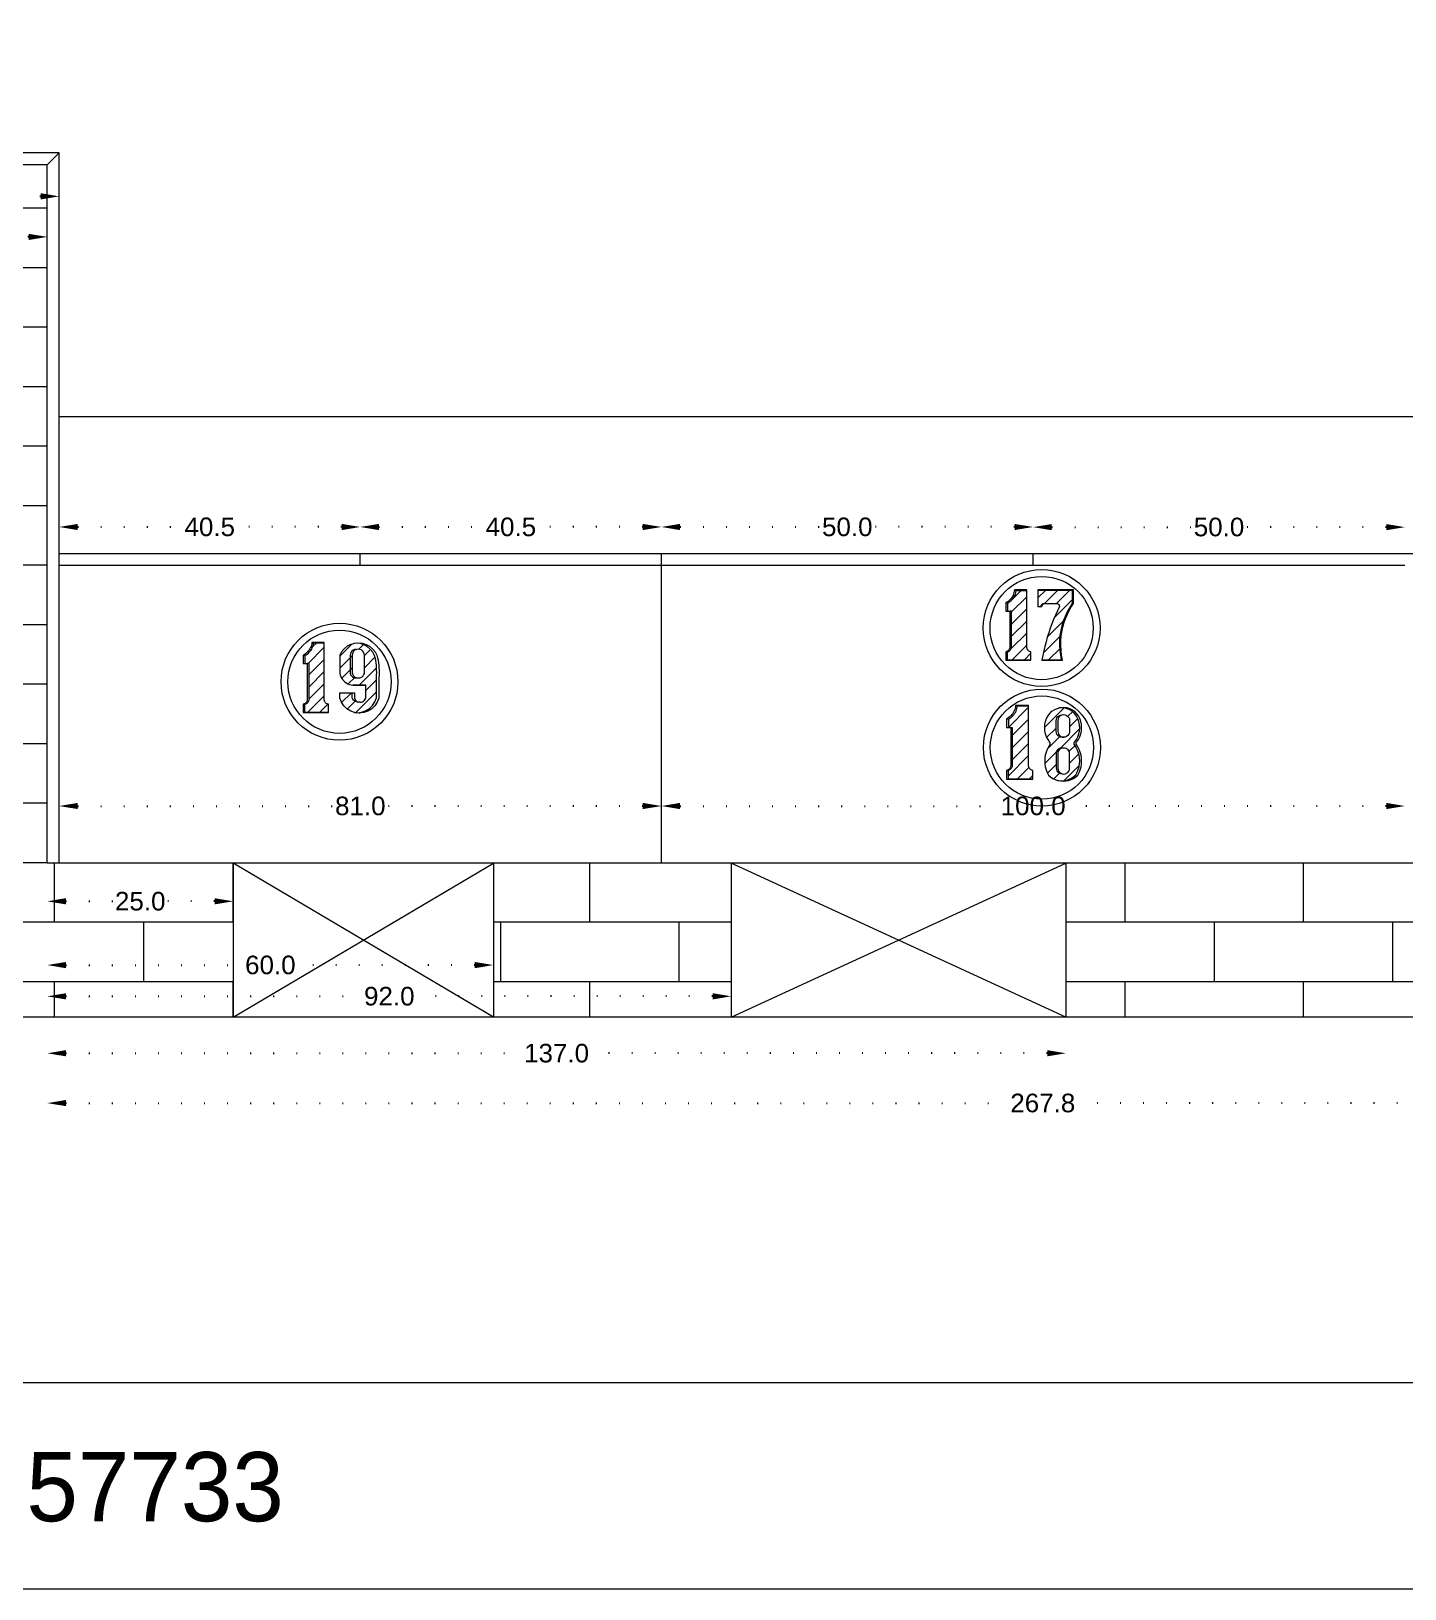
# Model space of a CAD drawing. Header units: inches. Extents: x 104 to 9740, y 936 to 6735.
# Drawn here: x 9008.8 to 9193.6, y 1790.6 to 2000 of the extents above; entities that cross this region are included whole.
import ezdxf

# ---------------------------------------------------------------- set-up
doc = ezdxf.new("R2010")
doc.units = ezdxf.units.IN
doc.header["$MEASUREMENT"] = 0
doc.linetypes.add('ACAD_ISO07W100', pattern=[3, 0, -3])
doc.styles.get("Standard").update_dxf_attribs({"font": 'arial.ttf'})
doc.dimstyles.new('Copy of Standard', dxfattribs={"dimtxt": 2.5, "dimasz": 2.5, "dimexe": 0.18, "dimexo": 0.0625, "dimgap": 0.09, "dimtad": 0, "dimtih": 1, "dimtoh": 1, "dimdec": 1, "dimzin": 0, "dimdsep": 46, "dimtxsty": 'Standard', "dimcen": 0.09, "dimse1": 1, "dimse2": 1, "dimadec": 0, "dimazin": 0, "dimtfac": 1, "dimtdec": 1, "dimtix": 1, "dimtofl": 0, "dimtmove": 0, "dimatfit": 3, "dimfxl": 1, "dimtolj": 1, "dimtzin": 0, "dimarcsym": 0})
pattern_1 = [(45, (8413.6653, 2490.4222), (-0.8148213, 0.8148213), [])]
pattern_2 = [(45, (8432.7663, 2474.8972), (-0.8148213, 0.8148213), [])]
pattern_3 = [(45, (8355.3189, 2483.9329), (-0.8148213, 0.8148213), [])]

# ---------------------------------------------------------------- blocks, each defined once
blk = doc.blocks.new('*D103')
at = {"color": 0, "linetype": 'ACAD_ISO07W100', "lineweight": -2, "transparency": 16777216}
for p, q in [((8844.82, 1972.35), (8922.48, 1972.35)), ((9008.52, 1972.35), (8930.86, 1972.35))]:
    blk.add_line(p, q, dxfattribs=at)
at = {"color": 0, "transparency": 16777216}
for points in [[(8844.82, 1972.76), (8844.82, 1971.93), (8842.32, 1972.35)], [(9008.52, 1972.76), (9008.52, 1971.93), (9011.02, 1972.35)]]:
    blk.add_solid(points, dxfattribs=at)
at = {"layer": 'Defpoints', "color": 0, "transparency": 16777216}
for p in [(8842.32, 1982.05), (9011.02, 1982.05), (9011.02, 1972.35)]:
    blk.add_point(p, dxfattribs=at)
at = {"color": 0, "lineweight": 20, "transparency": 16777216, "insert": (8926.67, 1972.35), "char_height": 2.5, "attachment_point": 5}
blk.add_mtext('\\A1;168.7', dxfattribs=at)
blk = doc.blocks.new('*D104')
at = {"color": 0, "linetype": 'ACAD_ISO07W100', "lineweight": -2, "transparency": 16777216}
for p, q in [((9001.44, 1979.55), (9001.44, 1936.46)), ((9001.44, 1890.65), (9001.44, 1933.73))]:
    blk.add_line(p, q, dxfattribs=at)
at = {"color": 0, "transparency": 16777216}
for points in [[(9001.02, 1979.55), (9001.86, 1979.55), (9001.44, 1982.05)], [(9001.02, 1890.65), (9001.86, 1890.65), (9001.44, 1888.15)]]:
    blk.add_solid(points, dxfattribs=at)
at = {"layer": 'Defpoints', "color": 0, "transparency": 16777216}
for p in [(9001.44, 1982.05), (9011.02, 1982.05), (9011.02, 1888.15)]:
    blk.add_point(p, dxfattribs=at)
at = {"color": 0, "lineweight": 20, "transparency": 16777216, "insert": (9001.44, 1935.1), "char_height": 2.5, "attachment_point": 5}
blk.add_mtext('\\A1;93.9', dxfattribs=at)
blk = doc.blocks.new('*D105')
at = {"color": 0, "linetype": 'ACAD_ISO07W100', "lineweight": -2, "transparency": 16777216}
for p, q in [((9013.52, 1855.89), (9140.59, 1855.89)), ((9276.32, 1855.89), (9149.25, 1855.89))]:
    blk.add_line(p, q, dxfattribs=at)
at = {"color": 0, "transparency": 16777216}
for points in [[(9013.52, 1856.31), (9013.52, 1855.48), (9011.02, 1855.89)], [(9276.32, 1856.31), (9276.32, 1855.48), (9278.82, 1855.89)]]:
    blk.add_solid(points, dxfattribs=at)
at = {"layer": 'Defpoints', "color": 0, "transparency": 16777216}
for p in [(9011.02, 1888.15), (9278.82, 1888.15), (9278.82, 1855.89)]:
    blk.add_point(p, dxfattribs=at)
at = {"color": 0, "lineweight": 20, "transparency": 16777216, "insert": (9144.92, 1855.89), "char_height": 2.5, "attachment_point": 5}
blk.add_mtext('\\A1;267.8', dxfattribs=at)
blk = doc.blocks.new('*D109')
at = {"color": 0, "linetype": 'ACAD_ISO07W100', "lineweight": -2, "transparency": 16777216}
for p, q in [((9013.52, 1883.02), (9020.16, 1883.02)), ((9033.52, 1883.02), (9026.87, 1883.02))]:
    blk.add_line(p, q, dxfattribs=at)
at = {"color": 0, "transparency": 16777216}
for points in [[(9013.52, 1883.44), (9013.52, 1882.61), (9011.02, 1883.02)], [(9033.52, 1883.44), (9033.52, 1882.61), (9036.02, 1883.02)]]:
    blk.add_solid(points, dxfattribs=at)
at = {"layer": 'Defpoints', "color": 0, "transparency": 16777216}
for p in [(9011.02, 1888.15), (9036.02, 1888.15), (9036.02, 1883.02)]:
    blk.add_point(p, dxfattribs=at)
at = {"color": 0, "lineweight": 20, "transparency": 16777216, "insert": (9023.52, 1883.02), "char_height": 2.5, "attachment_point": 5}
blk.add_mtext('\\A1;25.0', dxfattribs=at)
blk = doc.blocks.new('*D110')
at = {"color": 0, "linetype": 'ACAD_ISO07W100', "lineweight": -2, "transparency": 16777216}
for p, q in [((9013.52, 1874.45), (9037.68, 1874.45)), ((9068.52, 1874.45), (9044.36, 1874.45))]:
    blk.add_line(p, q, dxfattribs=at)
at = {"color": 0, "transparency": 16777216}
for points in [[(9013.52, 1874.87), (9013.52, 1874.03), (9011.02, 1874.45)], [(9068.52, 1874.87), (9068.52, 1874.03), (9071.02, 1874.45)]]:
    blk.add_solid(points, dxfattribs=at)
at = {"layer": 'Defpoints', "color": 0, "transparency": 16777216}
for p in [(9071.02, 1874.45), (9011.02, 1867.48), (9071.02, 1867.45)]:
    blk.add_point(p, dxfattribs=at)
at = {"color": 0, "lineweight": 20, "transparency": 16777216, "insert": (9041.02, 1874.45), "char_height": 2.5, "attachment_point": 5}
blk.add_mtext('\\A1;60.0', dxfattribs=at)
blk = doc.blocks.new('*D111')
at = {"color": 0, "linetype": 'ACAD_ISO07W100', "lineweight": -2, "transparency": 16777216}
for p, q in [((9013.52, 1870.25), (9053.69, 1870.25)), ((9100.52, 1870.25), (9060.35, 1870.25))]:
    blk.add_line(p, q, dxfattribs=at)
at = {"color": 0, "transparency": 16777216}
for points in [[(9013.52, 1870.66), (9013.52, 1869.83), (9011.02, 1870.25)], [(9100.52, 1870.66), (9100.52, 1869.83), (9103.02, 1870.25)]]:
    blk.add_solid(points, dxfattribs=at)
at = {"layer": 'Defpoints', "color": 0, "transparency": 16777216}
for p in [(9103.02, 1870.25), (9011.02, 1867.45), (9103.02, 1867.45)]:
    blk.add_point(p, dxfattribs=at)
at = {"color": 0, "lineweight": 20, "transparency": 16777216, "insert": (9057.02, 1870.25), "char_height": 2.5, "attachment_point": 5}
blk.add_mtext('\\A1;92.0', dxfattribs=at)
blk = doc.blocks.new('*D112')
at = {"color": 0, "linetype": 'ACAD_ISO07W100', "lineweight": -2, "transparency": 16777216}
for p, q in [((9013.52, 1862.59), (9075.33, 1862.59)), ((9145.52, 1862.59), (9083.71, 1862.59))]:
    blk.add_line(p, q, dxfattribs=at)
at = {"color": 0, "transparency": 16777216}
for points in [[(9013.52, 1863.01), (9013.52, 1862.18), (9011.02, 1862.59)], [(9145.52, 1863.01), (9145.52, 1862.18), (9148.02, 1862.59)]]:
    blk.add_solid(points, dxfattribs=at)
at = {"layer": 'Defpoints', "color": 0, "transparency": 16777216}
for p in [(9011.02, 1867.48), (9148.02, 1867.48), (9148.02, 1862.59)]:
    blk.add_point(p, dxfattribs=at)
at = {"color": 0, "lineweight": 20, "transparency": 16777216, "insert": (9079.52, 1862.59), "char_height": 2.5, "attachment_point": 5}
blk.add_mtext('\\A1;137.0', dxfattribs=at)
blk = doc.blocks.new('*D123')
at = {"color": 0, "linetype": 'ACAD_ISO07W100', "lineweight": -2, "transparency": 16777216}
for p, q in [((8921.02, 1977.8), (8962.47, 1977.8)), ((9010.12, 1977.8), (8968.66, 1977.8))]:
    blk.add_line(p, q, dxfattribs=at)
at = {"color": 0, "transparency": 16777216}
for points in [[(8921.02, 1978.22), (8921.02, 1977.38), (8918.52, 1977.8)], [(9010.12, 1978.22), (9010.12, 1977.38), (9012.62, 1977.8)]]:
    blk.add_solid(points, dxfattribs=at)
at = {"layer": 'Defpoints', "color": 0, "transparency": 16777216}
for p in [(8918.52, 1982.05), (9012.62, 1982.05), (9012.62, 1977.8)]:
    blk.add_point(p, dxfattribs=at)
at = {"color": 0, "lineweight": 20, "transparency": 16777216, "insert": (8965.57, 1977.8), "char_height": 2.5, "attachment_point": 5}
blk.add_mtext('\\A1;94.1', dxfattribs=at)
blk = doc.blocks.new('*D158')
at = {"color": 0, "linetype": 'ACAD_ISO07W100', "lineweight": -2, "transparency": 16777216}
for p, q in [((9267.08, 1925.65), (9267.08, 1909.51)), ((9267.08, 1890.65), (9267.08, 1906.78))]:
    blk.add_line(p, q, dxfattribs=at)
at = {"color": 0, "transparency": 16777216}
for points in [[(9266.66, 1925.65), (9267.5, 1925.65), (9267.08, 1928.15)], [(9266.66, 1890.65), (9267.5, 1890.65), (9267.08, 1888.15)]]:
    blk.add_solid(points, dxfattribs=at)
at = {"layer": 'Defpoints', "color": 0, "transparency": 16777216}
for p in [(9193.62, 1928.15), (9267.08, 1928.15), (9193.62, 1888.15)]:
    blk.add_point(p, dxfattribs=at)
at = {"color": 0, "lineweight": 20, "transparency": 16777216, "insert": (9267.08, 1908.15), "char_height": 2.5, "attachment_point": 5}
blk.add_mtext('\\A1;40.0', dxfattribs=at)
blk = doc.blocks.new('*D159')
at = {"color": 0, "linetype": 'ACAD_ISO07W100', "lineweight": -2, "transparency": 16777216}
for p, q in [((9015.12, 1895.83), (9049.78, 1895.83)), ((9091.12, 1895.83), (9056.45, 1895.83))]:
    blk.add_line(p, q, dxfattribs=at)
at = {"color": 0, "transparency": 16777216}
for points in [[(9015.12, 1896.25), (9015.12, 1895.42), (9012.62, 1895.83)], [(9091.12, 1896.25), (9091.12, 1895.42), (9093.62, 1895.83)]]:
    blk.add_solid(points, dxfattribs=at)
at = {"layer": 'Defpoints', "color": 0, "transparency": 16777216}
for p in [(9093.62, 1929.75), (9012.62, 1895.83), (9012.62, 1888.15)]:
    blk.add_point(p, dxfattribs=at)
at = {"color": 0, "lineweight": 20, "transparency": 16777216, "insert": (9053.12, 1895.83), "char_height": 2.5, "attachment_point": 5}
blk.add_mtext('\\A1;81.0', dxfattribs=at)
blk = doc.blocks.new('*D160')
at = {"color": 0, "linetype": 'ACAD_ISO07W100', "lineweight": -2, "transparency": 16777216}
for p, q in [((9096.12, 1895.83), (9139.43, 1895.83)), ((9191.12, 1895.83), (9147.81, 1895.83))]:
    blk.add_line(p, q, dxfattribs=at)
at = {"color": 0, "transparency": 16777216}
for points in [[(9096.12, 1896.25), (9096.12, 1895.42), (9093.62, 1895.83)], [(9191.12, 1896.25), (9191.12, 1895.42), (9193.62, 1895.83)]]:
    blk.add_solid(points, dxfattribs=at)
at = {"layer": 'Defpoints', "color": 0, "transparency": 16777216}
for p in [(9093.62, 1929.75), (9193.62, 1929.75), (9093.62, 1895.83)]:
    blk.add_point(p, dxfattribs=at)
at = {"color": 0, "lineweight": 20, "transparency": 16777216, "insert": (9143.62, 1895.83), "char_height": 2.5, "attachment_point": 5}
blk.add_mtext('\\A1;100.0', dxfattribs=at)
blk = doc.blocks.new('*D165')
at = {"color": 0, "linetype": 'ACAD_ISO07W100', "lineweight": -2, "transparency": 16777216}
for p, q in [((9015.12, 1933.35), (9029.47, 1933.35)), ((9050.62, 1933.35), (9036.27, 1933.35))]:
    blk.add_line(p, q, dxfattribs=at)
at = {"color": 0, "transparency": 16777216}
for points in [[(9015.12, 1933.76), (9015.12, 1932.93), (9012.62, 1933.35)], [(9050.62, 1933.76), (9050.62, 1932.93), (9053.12, 1933.35)]]:
    blk.add_solid(points, dxfattribs=at)
at = {"layer": 'Defpoints', "color": 0, "transparency": 16777216}
for p in [(9053.12, 1933.35), (9053.12, 1929.75), (9012.62, 1888.15)]:
    blk.add_point(p, dxfattribs=at)
at = {"color": 0, "lineweight": 20, "transparency": 16777216, "insert": (9032.87, 1933.35), "char_height": 2.5, "attachment_point": 5}
blk.add_mtext('\\A1;40.5', dxfattribs=at)
blk = doc.blocks.new('*D166')
at = {"color": 0, "linetype": 'ACAD_ISO07W100', "lineweight": -2, "transparency": 16777216}
for p, q in [((9055.62, 1933.35), (9069.97, 1933.35)), ((9091.12, 1933.35), (9076.77, 1933.35))]:
    blk.add_line(p, q, dxfattribs=at)
at = {"color": 0, "transparency": 16777216}
for points in [[(9055.62, 1933.76), (9055.62, 1932.93), (9053.12, 1933.35)], [(9091.12, 1933.76), (9091.12, 1932.93), (9093.62, 1933.35)]]:
    blk.add_solid(points, dxfattribs=at)
at = {"layer": 'Defpoints', "color": 0, "transparency": 16777216}
for p in [(9093.62, 1933.35), (9053.12, 1929.75), (9093.62, 1929.75)]:
    blk.add_point(p, dxfattribs=at)
at = {"color": 0, "lineweight": 20, "transparency": 16777216, "insert": (9073.37, 1933.35), "char_height": 2.5, "attachment_point": 5}
blk.add_mtext('\\A1;40.5', dxfattribs=at)
blk = doc.blocks.new('*D167')
at = {"color": 0, "linetype": 'ACAD_ISO07W100', "lineweight": -2, "transparency": 16777216}
for p, q in [((9096.12, 1933.35), (9115.29, 1933.35)), ((9141.12, 1933.35), (9121.95, 1933.35))]:
    blk.add_line(p, q, dxfattribs=at)
at = {"color": 0, "transparency": 16777216}
for points in [[(9096.12, 1933.76), (9096.12, 1932.93), (9093.62, 1933.35)], [(9141.12, 1933.76), (9141.12, 1932.93), (9143.62, 1933.35)]]:
    blk.add_solid(points, dxfattribs=at)
at = {"layer": 'Defpoints', "color": 0, "transparency": 16777216}
for p in [(9143.62, 1933.35), (9093.62, 1929.75), (9143.62, 1929.75)]:
    blk.add_point(p, dxfattribs=at)
at = {"color": 0, "lineweight": 20, "transparency": 16777216, "insert": (9118.62, 1933.35), "char_height": 2.5, "attachment_point": 5}
blk.add_mtext('\\A1;50.0', dxfattribs=at)
blk = doc.blocks.new('*D168')
at = {"color": 0, "linetype": 'ACAD_ISO07W100', "lineweight": -2, "transparency": 16777216}
for p, q in [((9146.12, 1933.33), (9165.29, 1933.33)), ((9191.12, 1933.33), (9171.95, 1933.33))]:
    blk.add_line(p, q, dxfattribs=at)
at = {"color": 0, "transparency": 16777216}
for points in [[(9146.12, 1933.74), (9146.12, 1932.91), (9143.62, 1933.33)], [(9191.12, 1933.74), (9191.12, 1932.91), (9193.62, 1933.33)]]:
    blk.add_solid(points, dxfattribs=at)
at = {"layer": 'Defpoints', "color": 0, "transparency": 16777216}
for p in [(9193.62, 1933.33), (9143.62, 1929.75), (9193.62, 1929.75)]:
    blk.add_point(p, dxfattribs=at)
at = {"color": 0, "lineweight": 20, "transparency": 16777216, "insert": (9168.62, 1933.33), "char_height": 2.5, "attachment_point": 5}
blk.add_mtext('\\A1;50.0', dxfattribs=at)

msp = doc.modelspace()

# ---------------------------------------------------------------- hatches: boundary and pattern name
at = {"lineweight": 20}
h = msp.add_hatch(dxfattribs=at)
h.set_pattern_fill('AR-BRSTD', color=256, scale=3)
h.paths.add_polyline_path([(8842.32, 1982.05), (8842.32, 1867.45), (9036.02, 1867.45), (9036.02, 1888.15), (9011.02, 1888.15), (9011.02, 1982.05)])
h.paths.add_polyline_path([(9510.72, 1867.45), (9511.02, 1898.55), (9510.72, 1898.55), (9510.72, 1914.75), (9446.12, 1914.75), (9446.12, 1882.45), (9294.92, 1882.45), (9294.22, 1882.45), (9294.22, 1954.65), (9278.82, 1954.65), (9278.82, 1888.15), (9244.82, 1888.15), (9244.82, 1867.45)])
h.paths.add_polyline_path([(9201.82, 1867.45), (9201.82, 1888.15), (9148.02, 1888.15), (9148.02, 1867.45)])
h.paths.add_polyline_path([(9071.02, 1888.15), (9071.02, 1867.45), (9103.02, 1867.45), (9103.02, 1888.15)])
h.paths.add_polyline_path([(8921.56, 1969.75), (8931.55, 1969.75), (8931.55, 1974.9), (8921.56, 1974.9)], flags=24)
h.paths.add_polyline_path([(8997.42, 1932.5), (9005.47, 1932.5), (9005.47, 1937.65), (8997.42, 1937.65)], flags=24)
h.paths.add_polyline_path([(9019.53, 1880.43), (9027.57, 1880.43), (9027.57, 1885.58), (9019.53, 1885.58)], flags=24)
h.paths.add_polyline_path([(8918.35, 1975.01), (8926.4, 1975.01), (8926.4, 1980.16), (8918.35, 1980.16)], flags=24)
h.paths.add_polyline_path([(8961.79, 1975.21), (8969.84, 1975.21), (8969.84, 1980.36), (8961.79, 1980.36)], flags=24)
h.paths.add_polyline_path([(9279.94, 1918.8), (9287.98, 1918.8), (9287.98, 1923.95), (9279.94, 1923.95)], flags=24)
h.paths.add_polyline_path([(9282.39, 1944.6), (9290.44, 1944.6), (9290.44, 1949.75), (9282.39, 1949.75)], flags=24)
h.paths.add_polyline_path([(9286.36, 1905.96), (9294.4, 1905.96), (9294.4, 1911.12), (9286.36, 1911.12)], flags=24)
h.paths.add_polyline_path([(9257.81, 1881.79), (9265.85, 1881.79), (9265.85, 1886.94), (9257.81, 1886.94)], flags=24)
h.paths.add_polyline_path([(9365.06, 1874.13), (9375.05, 1874.13), (9375.05, 1879.28), (9365.06, 1879.28)], flags=24)
h.paths.add_polyline_path([(9474.56, 1900.7), (9482.61, 1900.7), (9482.61, 1905.85), (9474.56, 1905.85)], flags=24)
h.paths.add_polyline_path([(9449.75, 1896), (9457.79, 1896), (9457.79, 1901.15), (9449.75, 1901.15)], flags=24)
h.paths.add_polyline_path([(9499.85, 1904.05), (9507.9, 1904.05), (9507.9, 1909.2), (9499.85, 1909.2)], flags=24)
h.paths.add_polyline_path([(9293.68, 1947.07), (9299.78, 1947.07), (9299.78, 1952.22), (9293.68, 1952.22)], flags=24)
h = msp.add_hatch(dxfattribs=at)
h.set_pattern_fill('ANSI31', color=256, scale=9.218651)
h.set_pattern_definition(pattern_1)
h.paths.add_polyline_path([(9143.18, 1916.59), (9143.11, 1916.62), (9143.04, 1916.66), (9142.98, 1916.71), (9142.93, 1916.77), (9142.88, 1916.83), (9142.84, 1916.9), (9142.81, 1916.97), (9142.79, 1917.04), (9142.77, 1917.12), (9142.77, 1917.19), (9142.77, 1924.83), (9141.33, 1924.83), (9141.31, 1924.65), (9141.28, 1924.48), (9141.23, 1924.31), (9141.16, 1924.14), (9141.08, 1923.98), (9140.98, 1923.83), (9140.88, 1923.68), (9140.76, 1923.55), (9140.63, 1923.42), (9140.49, 1923.31), (9140.34, 1923.21), (9140.18, 1923.13), (9140.18, 1922.04), (9140.49, 1922.04), (9140.73, 1922.03), (9140.73, 1917.22), (9140.72, 1917.15), (9140.7, 1917.08), (9140.67, 1917.01), (9140.64, 1916.94), (9140.6, 1916.87), (9140.56, 1916.81), (9140.5, 1916.76), (9140.45, 1916.71), (9140.39, 1916.67), (9140.32, 1916.64), (9140.25, 1916.61), (9140.18, 1916.59), (9140.18, 1915.49), (9143.32, 1915.49), (9143.32, 1916.55), (9143.25, 1916.57)])
h = msp.add_hatch(dxfattribs=at)
h.set_pattern_fill('ANSI31', color=256, scale=9.218651)
h.set_pattern_definition(pattern_1)
h.paths.add_polyline_path([(9147.23, 1918.77), (9147.33, 1919.42), (9147.48, 1920.07), (9147.68, 1920.7), (9147.92, 1921.32), (9148.2, 1921.92), (9148.52, 1922.49), (9148.88, 1923.05), (9148.88, 1924.83), (9144.25, 1924.83), (9144.25, 1922.66), (9144.66, 1922.66), (9144.66, 1922.71), (9144.7, 1922.82), (9144.76, 1922.91), (9144.84, 1922.98), (9144.94, 1923.03), (9144.96, 1923.03), (9144.91, 1923.01), (9144.87, 1922.99), (9144.82, 1922.96), (9144.78, 1922.93), (9144.74, 1922.88), (9144.71, 1922.84), (9144.69, 1922.79), (9144.67, 1922.74), (9144.66, 1922.69), (9144.66, 1922.66), (9144.8, 1922.66), (9144.81, 1922.74), (9144.84, 1922.84), (9144.9, 1922.93), (9144.99, 1923.01), (9145.09, 1923.05), (9145.17, 1923.07), (9145.22, 1923.07), (9146.78, 1923.07), (9146.87, 1923.05), (9146.97, 1923.01), (9147.05, 1922.93), (9147.11, 1922.84), (9147.15, 1922.74), (9147.15, 1922.66), (9146.88, 1922.09), (9146.61, 1921.51), (9146.37, 1920.92), (9146.14, 1920.33), (9145.92, 1919.74), (9145.71, 1919.13), (9145.52, 1918.53), (9145.35, 1917.92), (9145.19, 1917.3), (9145.05, 1916.69), (9144.92, 1916.06), (9144.81, 1915.49), (9147.41, 1915.49), (9147.28, 1916.14), (9147.2, 1916.79), (9147.16, 1917.45), (9147.17, 1918.11)])
h = msp.add_hatch(dxfattribs=at)
h.set_pattern_fill('ANSI31', color=256, scale=9.218651)
h.set_pattern_definition(pattern_3)
h.paths.add_polyline_path([(9048.68, 1909.55), (9048.61, 1909.58), (9048.54, 1909.62), (9048.48, 1909.67), (9048.43, 1909.72), (9048.38, 1909.79), (9048.34, 1909.85), (9048.31, 1909.92), (9048.29, 1910), (9048.28, 1910.07), (9048.27, 1910.15), (9048.27, 1917.79), (9046.84, 1917.79), (9046.82, 1917.61), (9046.78, 1917.43), (9046.73, 1917.26), (9046.66, 1917.1), (9046.58, 1916.93), (9046.49, 1916.78), (9046.38, 1916.64), (9046.26, 1916.5), (9046.13, 1916.38), (9045.99, 1916.27), (9045.84, 1916.17), (9045.68, 1916.08), (9045.68, 1915), (9045.99, 1915), (9046.23, 1914.98), (9046.23, 1910.18), (9046.22, 1910.11), (9046.2, 1910.03), (9046.18, 1909.96), (9046.15, 1909.89), (9046.11, 1909.83), (9046.06, 1909.77), (9046.01, 1909.72), (9045.95, 1909.67), (9045.89, 1909.63), (9045.82, 1909.59), (9045.75, 1909.56), (9045.68, 1909.54), (9045.68, 1908.44), (9048.83, 1908.44), (9048.83, 1909.51), (9048.75, 1909.52)])
h = msp.add_hatch(dxfattribs=at)
h.set_pattern_fill('ANSI31', color=256, scale=9.218651)
h.set_pattern_definition(pattern_3)
h.paths.add_polyline_path([(9055.31, 1913.05), (9055.31, 1913.17), (9055.32, 1913.48), (9055.33, 1913.78), (9055.32, 1914.09), (9055.31, 1914.39), (9055.28, 1914.75), (9055.24, 1915.09), (9055.19, 1915.42), (9055.12, 1915.75), (9055.04, 1916.07), (9054.79, 1916.53), (9054.46, 1916.94), (9054.05, 1917.27), (9053.59, 1917.52), (9053.09, 1917.67), (9052.56, 1917.72), (9052.25, 1917.69), (9051.82, 1917.56), (9051.35, 1917.31), (9050.94, 1916.98), (9050.61, 1916.57), (9050.36, 1916.1), (9050.36, 1913.67), (9050.42, 1913.45), (9050.5, 1913.23), (9050.61, 1913.03), (9050.74, 1912.85), (9050.89, 1912.68), (9051.06, 1912.52), (9051.24, 1912.39), (9051.44, 1912.28), (9051.65, 1912.19), (9051.87, 1912.13), (9052.1, 1912.09), (9052.13, 1912.09), (9053.55, 1912.09), (9053.85, 1912.08), (9053.85, 1910.34), (9053.78, 1910.19), (9053.68, 1910.05), (9053.56, 1909.94), (9053.41, 1909.86), (9053.25, 1909.8), (9053.09, 1909.79), (9052.92, 1909.8), (9052.63, 1909.84), (9052.47, 1909.89), (9052.33, 1909.97), (9052.2, 1910.08), (9052.11, 1910.22), (9052.04, 1910.37), (9052.04, 1911.04), (9050.36, 1911.04), (9050.36, 1910.34), (9050.57, 1909.79), (9050.9, 1909.3), (9051.33, 1908.89), (9051.84, 1908.58), (9052.33, 1908.42), (9052.7, 1908.38), (9053.28, 1908.44), (9053.84, 1908.63), (9054.34, 1908.93), (9054.77, 1909.34), (9055.09, 1909.82), (9055.31, 1910.37)])
h.paths.add_polyline_path([(9053.5, 1913.34), (9053.37, 1913.22), (9053.21, 1913.13), (9053.04, 1913.07), (9052.85, 1913.05), (9052.67, 1913.07), (9052.5, 1913.13), (9052.34, 1913.22), (9052.21, 1913.34), (9052.1, 1913.5), (9052.03, 1913.67), (9052.03, 1916.1), (9052.06, 1916.31), (9052.14, 1916.51), (9052.27, 1916.68), (9052.44, 1916.81), (9052.64, 1916.89), (9052.85, 1916.92), (9053.07, 1916.89), (9053.26, 1916.81), (9053.43, 1916.68), (9053.56, 1916.51), (9053.65, 1916.31), (9053.67, 1916.1), (9053.67, 1913.67), (9053.6, 1913.5)], flags=16)
h = msp.add_hatch(dxfattribs=at)
h.set_pattern_fill('ANSI31', color=256, scale=9.218651)
h.set_pattern_definition(pattern_2)
h.paths.add_polyline_path([(9143.43, 1900.65), (9143.36, 1900.68), (9143.29, 1900.73), (9143.23, 1900.78), (9143.17, 1900.84), (9143.12, 1900.9), (9143.08, 1900.97), (9143.05, 1901.04), (9143.03, 1901.12), (9143.01, 1901.2), (9143.01, 1901.28), (9143.01, 1909.3), (9141.5, 1909.3), (9141.48, 1909.12), (9141.44, 1908.93), (9141.39, 1908.75), (9141.32, 1908.57), (9141.23, 1908.41), (9141.13, 1908.25), (9141.02, 1908.09), (9140.9, 1907.95), (9140.76, 1907.82), (9140.61, 1907.71), (9140.45, 1907.6), (9140.29, 1907.51), (9140.29, 1906.37), (9140.61, 1906.37), (9140.86, 1906.36), (9140.86, 1901.31), (9140.85, 1901.23), (9140.84, 1901.16), (9140.81, 1901.08), (9140.77, 1901.01), (9140.73, 1900.95), (9140.68, 1900.88), (9140.63, 1900.83), (9140.57, 1900.78), (9140.5, 1900.73), (9140.44, 1900.7), (9140.36, 1900.67), (9140.29, 1900.64), (9140.29, 1899.49), (9143.59, 1899.49), (9143.59, 1900.61), (9143.51, 1900.62)])
h = msp.add_hatch(dxfattribs=at)
h.set_pattern_fill('ANSI31', color=256, scale=9.218651)
h.set_pattern_definition(pattern_2)
h.paths.add_polyline_path([(9149.16, 1904.38), (9149.2, 1904.43), (9149.44, 1904.77), (9149.63, 1905.14), (9149.77, 1905.53), (9149.85, 1905.93), (9149.88, 1906.34), (9149.85, 1906.75), (9149.77, 1907.16), (9149.63, 1907.55), (9149.44, 1907.92), (9149.2, 1908.25), (9148.92, 1908.56), (9148.46, 1908.82), (9147.95, 1908.98), (9147.42, 1909.03), (9147.02, 1908.99), (9146.61, 1908.86), (9146.14, 1908.6), (9145.86, 1908.29), (9145.62, 1907.95), (9145.43, 1907.58), (9145.29, 1907.19), (9145.21, 1906.78), (9145.18, 1906.36), (9145.21, 1905.95), (9145.29, 1905.54), (9145.43, 1905.15), (9145.62, 1904.77), (9145.86, 1904.43), (9145.91, 1904.38), (9145.91, 1904.13), (9145.69, 1903.79), (9145.51, 1903.43), (9145.37, 1903.06), (9145.26, 1902.68), (9145.2, 1902.28), (9145.18, 1901.88), (9145.2, 1901.48), (9145.26, 1901.09), (9145.37, 1900.7), (9145.51, 1900.33), (9145.69, 1899.97), (9145.97, 1899.74), (9146.27, 1899.54), (9146.6, 1899.39), (9146.91, 1899.28), (9147.06, 1899.25), (9147.42, 1899.23), (9147.78, 1899.25), (9148.13, 1899.32), (9148.47, 1899.43), (9148.8, 1899.59), (9149.1, 1899.78), (9149.37, 1900.01), (9149.55, 1900.37), (9149.69, 1900.74), (9149.79, 1901.12), (9149.86, 1901.51), (9149.88, 1901.91), (9149.86, 1902.3), (9149.79, 1902.69), (9149.69, 1903.07), (9149.55, 1903.44), (9149.37, 1903.8), (9149.16, 1904.13)])
h.paths.add_polyline_path([(9148.05, 1903.55), (9148.2, 1903.48), (9148.33, 1903.37), (9148.43, 1903.25), (9148.52, 1903.11), (9148.52, 1900.92), (9148.49, 1900.72), (9148.41, 1900.53), (9148.29, 1900.36), (9148.12, 1900.24), (9147.93, 1900.16), (9147.73, 1900.13), (9147.52, 1900.16), (9147.29, 1900.2), (9147.1, 1900.28), (9146.94, 1900.4), (9146.81, 1900.56), (9146.74, 1900.75), (9146.71, 1900.95), (9146.71, 1903.12), (9146.79, 1903.26), (9146.9, 1903.38), (9147.02, 1903.49), (9147.17, 1903.56), (9147.33, 1903.61), (9147.49, 1903.62), (9147.73, 1903.62), (9147.89, 1903.6)], flags=16)
h.paths.add_polyline_path([(9147.93, 1905.11), (9147.73, 1905.09), (9147.49, 1905.08), (9147.29, 1905.11), (9147.1, 1905.18), (9146.94, 1905.31), (9146.81, 1905.47), (9146.74, 1905.66), (9146.71, 1905.86), (9146.71, 1907.3), (9146.74, 1907.5), (9146.81, 1907.69), (9146.94, 1907.85), (9147.1, 1907.98), (9147.29, 1908.06), (9147.52, 1908.09), (9147.73, 1908.12), (9147.93, 1908.09), (9148.12, 1908.01), (9148.29, 1907.89), (9148.41, 1907.73), (9148.49, 1907.54), (9148.52, 1907.33), (9148.52, 1905.87), (9148.49, 1905.67), (9148.41, 1905.48), (9148.29, 1905.32), (9148.12, 1905.19)], flags=16)

# ---------------------------------------------------------------- linework, layer by layer
for p, q in [((9012.62, 1983.65), (8842.72, 1983.65)), ((9012.62, 1983.65), (9011.02, 1982.05)), ((9012.62, 1888.15), (9012.62, 1983.65)), ((9011.02, 1982.05), (8842.32, 1982.05)), ((9011.02, 1888.15), (9011.02, 1982.05)), ((9277.22, 1948.15), (9012.62, 1948.15)), ((9277.22, 1929.75), (9012.62, 1929.75)), ((9053.12, 1928.15), (9053.12, 1929.75)), ((9093.62, 1888.15), (9093.62, 1929.75)), ((9093.62, 1888.15), (9093.62, 1929.75)), ((9143.62, 1928.15), (9143.62, 1929.75)), ((9093.62, 1928.15), (9012.62, 1928.15)), ((9193.62, 1928.15), (9093.62, 1928.15)), ((9140.18, 1923.13), (9140.18, 1922.04)), ((9045.68, 1916.08), (9045.68, 1915)), ((9140.18, 1915.49), (9143.32, 1915.49)), ((9144.81, 1915.49), (9147.41, 1915.49)), ((9045.68, 1908.44), (9048.83, 1908.44)), ((9140.29, 1907.51), (9140.29, 1906.37)), ((9147.56, 1903.6), (9147.41, 1903.55)), ((9147.73, 1903.62), (9147.56, 1903.6)), ((9140.29, 1899.49), (9143.59, 1899.49)), ((9278.82, 1888.15), (9011.02, 1888.15)), ((9036.02, 1888.15), (9036.02, 1867.45)), ((9071.02, 1867.45), (9036.02, 1888.15)), ((9036.02, 1867.45), (9071.02, 1888.15)), ((9071.02, 1888.15), (9071.02, 1867.45)), ((9103.02, 1888.15), (9103.02, 1867.45)), ((9148.02, 1867.45), (9103.02, 1888.15)), ((9103.02, 1867.45), (9148.02, 1888.15)), ((9148.02, 1888.15), (9148.02, 1867.45)), ((9510.72, 1867.45), (8842.32, 1867.45))]:
    msp.add_line(p, q, dxfattribs=at)
for points in [[(8806.94, 1790.58), (9708.17, 1790.58), (9708.17, 2427.82), (8806.94, 2427.82)], [(8815.39, 1818.34), (9699.47, 1818.34), (9698.05, 2393.1), (8813.96, 2393.1)], [(9053.09, 1908.33), (9053.09, 1908.34), (9052.99, 1908.33)], [(9147.29, 1905.11), (9147.1, 1905.18), (9146.94, 1905.31), (9146.81, 1905.47), (9146.74, 1905.66), (9146.71, 1905.86), (9146.71, 1907.3), (9146.74, 1907.5), (9146.81, 1907.69), (9146.94, 1907.85), (9147.1, 1907.98), (9147.29, 1908.06), (9147.52, 1908.09), (9147.73, 1908.12), (9147.93, 1908.09), (9148.12, 1908.01), (9148.29, 1907.89), (9148.41, 1907.73), (9148.49, 1907.54), (9148.52, 1907.33), (9148.52, 1905.87), (9148.49, 1905.67), (9148.41, 1905.48), (9148.29, 1905.32), (9148.12, 1905.19), (9147.93, 1905.11), (9147.73, 1905.09), (9147.49, 1905.08)], [(9148.29, 1900.36), (9148.41, 1900.53), (9148.49, 1900.72), (9148.52, 1900.92), (9148.52, 1903.11), (9148.43, 1903.25), (9148.33, 1903.37), (9148.2, 1903.48), (9148.05, 1903.55), (9147.89, 1903.6), (9147.73, 1903.62), (9147.49, 1903.62), (9147.33, 1903.61), (9147.17, 1903.56), (9147.02, 1903.49), (9146.9, 1903.38), (9146.79, 1903.26), (9146.71, 1903.12), (9146.71, 1900.95), (9146.74, 1900.75), (9146.81, 1900.56), (9146.94, 1900.4), (9147.1, 1900.28), (9147.29, 1900.2), (9147.52, 1900.16), (9147.73, 1900.13), (9147.93, 1900.16), (9148.12, 1900.24)]]:
    msp.add_lwpolyline(points, close=True, dxfattribs=at)
for points in [[(9139.93, 1915.44), (9143.32, 1915.44), (9143.32, 1915.49), (9143.32, 1916.55), (9143.25, 1916.57), (9143.18, 1916.59), (9143.11, 1916.62), (9143.04, 1916.66), (9142.98, 1916.71), (9142.93, 1916.77), (9142.88, 1916.83), (9142.84, 1916.9), (9142.81, 1916.97), (9142.79, 1917.04), (9142.77, 1917.12), (9142.77, 1917.19), (9142.77, 1924.83), (9142.77, 1924.88), (9141.1, 1924.88), (9141.08, 1924.7), (9141.04, 1924.52), (9140.99, 1924.35), (9140.93, 1924.18), (9140.84, 1924.01), (9140.75, 1923.86), (9140.64, 1923.71), (9140.52, 1923.58), (9140.39, 1923.45), (9140.25, 1923.34), (9140.09, 1923.24), (9139.93, 1923.15), (9139.93, 1922.04), (9140.18, 1922.04), (9140.49, 1922.04), (9140.49, 1917.19), (9140.48, 1917.12), (9140.46, 1917.04), (9140.44, 1916.97), (9140.4, 1916.9), (9140.36, 1916.84), (9140.32, 1916.78), (9140.27, 1916.73), (9140.21, 1916.68), (9140.14, 1916.64), (9140.08, 1916.6), (9140.01, 1916.57), (9139.93, 1916.55), (9139.93, 1915.44), (9140.18, 1915.49), (9140.18, 1916.59), (9140.25, 1916.61), (9140.32, 1916.64), (9140.39, 1916.67), (9140.45, 1916.71), (9140.5, 1916.76), (9140.56, 1916.81), (9140.6, 1916.87), (9140.64, 1916.94), (9140.67, 1917.01), (9140.7, 1917.08), (9140.72, 1917.15), (9140.73, 1917.22), (9140.73, 1922.03), (9140.49, 1922.04)], [(9139.93, 1923.15), (9140.18, 1923.13), (9140.34, 1923.21), (9140.49, 1923.31), (9140.63, 1923.42), (9140.76, 1923.55), (9140.88, 1923.68), (9140.98, 1923.83), (9141.08, 1923.98), (9141.16, 1924.14), (9141.23, 1924.31), (9141.28, 1924.48), (9141.31, 1924.65), (9141.33, 1924.83)], [(9141.1, 1924.88), (9141.33, 1924.83), (9142.77, 1924.83)], [(9149.07, 1924.88), (9148.88, 1924.83), (9144.25, 1924.83)], [(9148.88, 1924.83), (9148.88, 1923.05), (9148.52, 1922.49), (9148.2, 1921.92), (9147.92, 1921.32), (9147.68, 1920.7), (9147.48, 1920.07), (9147.33, 1919.42), (9147.23, 1918.77), (9147.17, 1918.11), (9147.16, 1917.45), (9147.2, 1916.79), (9147.28, 1916.14), (9147.41, 1915.49), (9147.58, 1915.44), (9147.45, 1916.1), (9147.37, 1916.76), (9147.33, 1917.42), (9147.34, 1918.09), (9147.4, 1918.76), (9147.51, 1919.42), (9147.66, 1920.07), (9147.85, 1920.7), (9148.09, 1921.33), (9148.38, 1921.93), (9148.7, 1922.51), (9149.07, 1923.07), (9149.07, 1924.88), (9144.25, 1924.88), (9144.25, 1924.83), (9144.25, 1922.66), (9144.66, 1922.66), (9144.8, 1922.66), (9144.81, 1922.71), (9144.82, 1922.76), (9144.84, 1922.82), (9144.86, 1922.87), (9144.89, 1922.91), (9144.93, 1922.95), (9144.97, 1922.99), (9145.01, 1923.02), (9145.06, 1923.04), (9145.11, 1923.06), (9145.17, 1923.07), (9145.22, 1923.07), (9146.74, 1923.07), (9146.79, 1923.07), (9146.85, 1923.06), (9146.9, 1923.04), (9146.95, 1923.02), (9146.99, 1922.99), (9147.03, 1922.95), (9147.07, 1922.91), (9147.1, 1922.86), (9147.12, 1922.82), (9147.14, 1922.76), (9147.15, 1922.71), (9147.15, 1922.66), (9146.88, 1922.09), (9146.61, 1921.51), (9146.37, 1920.92), (9146.14, 1920.33), (9145.92, 1919.74), (9145.71, 1919.13), (9145.52, 1918.53), (9145.35, 1917.92), (9145.19, 1917.3), (9145.05, 1916.69), (9144.92, 1916.06), (9144.81, 1915.49), (9144.8, 1915.44), (9147.58, 1915.44)], [(9145.02, 1923.04), (9144.96, 1923.03), (9144.91, 1923.01), (9144.87, 1922.99), (9144.82, 1922.96), (9144.78, 1922.93), (9144.74, 1922.88), (9144.71, 1922.84), (9144.69, 1922.79), (9144.67, 1922.74), (9144.66, 1922.69), (9144.66, 1922.66)], [(9045.44, 1908.4), (9048.83, 1908.4), (9048.83, 1908.44), (9048.83, 1909.51), (9048.75, 1909.52), (9048.68, 1909.55), (9048.61, 1909.58), (9048.54, 1909.62), (9048.48, 1909.67), (9048.43, 1909.72), (9048.38, 1909.79), (9048.34, 1909.85), (9048.31, 1909.92), (9048.29, 1910), (9048.28, 1910.07), (9048.27, 1910.15), (9048.27, 1917.79), (9048.27, 1917.83), (9046.61, 1917.83), (9046.59, 1917.65), (9046.55, 1917.48), (9046.5, 1917.3), (9046.43, 1917.13), (9046.35, 1916.97), (9046.25, 1916.82), (9046.14, 1916.67), (9046.02, 1916.54), (9045.89, 1916.41), (9045.75, 1916.3), (9045.6, 1916.2), (9045.44, 1916.11), (9045.44, 1915), (9045.68, 1915), (9045.99, 1915), (9045.99, 1910.15), (9045.98, 1910.07), (9045.97, 1910), (9045.94, 1909.93), (9045.91, 1909.86), (9045.87, 1909.8), (9045.82, 1909.74), (9045.77, 1909.68), (9045.71, 1909.63), (9045.65, 1909.59), (9045.58, 1909.56), (9045.51, 1909.53), (9045.44, 1909.51), (9045.44, 1908.4), (9045.68, 1908.44), (9045.68, 1909.54), (9045.75, 1909.56), (9045.82, 1909.59), (9045.89, 1909.63), (9045.95, 1909.67), (9046.01, 1909.72), (9046.06, 1909.77), (9046.11, 1909.83), (9046.15, 1909.89), (9046.18, 1909.96), (9046.2, 1910.03), (9046.22, 1910.11), (9046.23, 1910.18), (9046.23, 1914.98), (9045.99, 1915)], [(9045.44, 1916.11), (9045.68, 1916.08), (9045.84, 1916.17), (9045.99, 1916.27), (9046.13, 1916.38), (9046.26, 1916.5), (9046.38, 1916.64), (9046.49, 1916.78), (9046.58, 1916.93), (9046.66, 1917.1), (9046.73, 1917.26), (9046.78, 1917.43), (9046.82, 1917.61), (9046.84, 1917.79)], [(9046.61, 1917.83), (9046.84, 1917.79), (9048.27, 1917.79)], [(9051.82, 1917.56), (9051.35, 1917.31), (9050.94, 1916.98), (9050.61, 1916.57), (9050.36, 1916.1), (9050.36, 1913.67), (9050.42, 1913.45), (9050.5, 1913.23), (9050.61, 1913.03), (9050.74, 1912.85), (9050.89, 1912.68), (9051.06, 1912.52), (9051.24, 1912.39), (9051.44, 1912.28), (9051.65, 1912.19), (9051.87, 1912.13), (9052.1, 1912.09), (9052.13, 1912.09), (9052.32, 1912.08), (9053.85, 1912.08)], [(9052.56, 1916.88), (9052.35, 1916.86), (9052.16, 1916.78), (9051.99, 1916.65), (9051.86, 1916.48), (9051.78, 1916.28), (9051.75, 1916.07), (9051.75, 1913.66), (9051.82, 1913.49), (9051.92, 1913.34), (9052.05, 1913.22), (9052.21, 1913.13), (9052.38, 1913.07), (9052.56, 1913.05), (9052.85, 1913.05), (9053.04, 1913.07), (9053.21, 1913.13), (9053.37, 1913.22), (9053.5, 1913.34), (9053.6, 1913.5), (9053.67, 1913.67), (9053.67, 1916.1)], [(9051.82, 1917.56), (9052.25, 1917.69), (9052.33, 1917.71), (9052.85, 1917.77), (9053.38, 1917.71), (9053.89, 1917.56), (9054.36, 1917.31), (9054.77, 1916.98), (9055.1, 1916.57), (9055.35, 1916.1), (9055.44, 1915.77), (9055.51, 1915.44), (9055.56, 1915.1), (9055.6, 1914.77), (9055.62, 1914.41), (9055.64, 1914.1), (9055.64, 1913.79), (9055.64, 1913.48), (9055.63, 1913.17), (9055.63, 1913.05), (9055.63, 1910.34), (9055.41, 1909.79), (9055.08, 1909.3), (9054.65, 1908.89), (9054.14, 1908.58), (9053.58, 1908.39), (9053.09, 1908.34)], [(9053.67, 1916.1), (9053.65, 1916.31), (9053.56, 1916.51), (9053.43, 1916.68), (9053.26, 1916.81), (9053.07, 1916.89), (9052.85, 1916.92), (9052.64, 1916.89), (9052.44, 1916.81), (9052.27, 1916.68), (9052.14, 1916.51), (9052.06, 1916.31), (9052.03, 1916.1), (9052.03, 1913.67), (9052.1, 1913.5), (9052.21, 1913.34), (9052.34, 1913.22), (9052.5, 1913.13), (9052.67, 1913.07), (9052.85, 1913.05)], [(9052.33, 1908.42), (9052.7, 1908.38), (9053.28, 1908.44), (9053.84, 1908.63), (9054.34, 1908.93), (9054.77, 1909.34), (9055.09, 1909.82), (9055.31, 1910.37), (9055.31, 1913.05), (9055.31, 1913.17), (9055.32, 1913.48), (9055.33, 1913.78), (9055.32, 1914.09), (9055.31, 1914.39), (9055.28, 1914.75), (9055.24, 1915.09), (9055.19, 1915.42), (9055.12, 1915.75), (9055.04, 1916.07), (9054.79, 1916.53), (9054.46, 1916.94), (9054.05, 1917.27), (9053.59, 1917.52), (9053.09, 1917.67), (9052.56, 1917.72), (9052.25, 1917.69)], [(9053.09, 1909.79), (9053.25, 1909.8), (9053.41, 1909.86), (9053.56, 1909.94), (9053.68, 1910.05), (9053.78, 1910.19), (9053.85, 1910.34), (9053.85, 1912.08), (9053.55, 1912.09), (9052.13, 1912.09)], [(9052.99, 1908.33), (9052.4, 1908.39), (9052.33, 1908.42), (9051.84, 1908.58), (9051.33, 1908.89), (9050.9, 1909.3), (9050.57, 1909.79), (9050.36, 1910.34), (9050.36, 1911.04), (9052.04, 1911.04), (9052.32, 1911.04), (9052.32, 1910.34), (9052.39, 1910.19), (9052.49, 1910.05), (9052.62, 1909.94), (9052.76, 1909.86), (9052.92, 1909.8)], [(9053.09, 1909.79), (9052.92, 1909.8), (9052.63, 1909.84), (9052.47, 1909.89), (9052.33, 1909.97), (9052.2, 1910.08), (9052.11, 1910.22), (9052.04, 1910.37), (9052.04, 1911.04)], [(9140.03, 1899.44), (9143.59, 1899.44), (9143.59, 1899.49), (9143.59, 1900.61), (9143.51, 1900.62), (9143.43, 1900.65), (9143.36, 1900.68), (9143.29, 1900.73), (9143.23, 1900.78), (9143.17, 1900.84), (9143.12, 1900.9), (9143.08, 1900.97), (9143.05, 1901.04), (9143.03, 1901.12), (9143.01, 1901.2), (9143.01, 1901.28), (9143.01, 1909.3), (9143.01, 1909.35), (9141.26, 1909.35), (9141.24, 1909.16), (9141.2, 1908.97), (9141.14, 1908.79), (9141.07, 1908.61), (9140.99, 1908.44), (9140.89, 1908.28), (9140.77, 1908.13), (9140.65, 1907.99), (9140.51, 1907.86), (9140.36, 1907.74), (9140.2, 1907.63), (9140.03, 1907.54), (9140.03, 1906.37), (9140.29, 1906.37), (9140.61, 1906.37), (9140.61, 1901.28), (9140.6, 1901.2), (9140.59, 1901.12), (9140.56, 1901.05), (9140.52, 1900.98), (9140.48, 1900.91), (9140.43, 1900.85), (9140.38, 1900.79), (9140.32, 1900.74), (9140.25, 1900.7), (9140.18, 1900.66), (9140.11, 1900.63), (9140.03, 1900.61), (9140.03, 1899.44), (9140.29, 1899.49), (9140.29, 1900.64), (9140.36, 1900.67), (9140.44, 1900.7), (9140.5, 1900.73), (9140.57, 1900.78), (9140.63, 1900.83), (9140.68, 1900.88), (9140.73, 1900.95), (9140.77, 1901.01), (9140.81, 1901.08), (9140.84, 1901.16), (9140.85, 1901.23), (9140.86, 1901.31), (9140.86, 1906.36), (9140.61, 1906.37)], [(9140.03, 1907.54), (9140.29, 1907.51), (9140.45, 1907.6), (9140.61, 1907.71), (9140.76, 1907.82), (9140.9, 1907.95), (9141.02, 1908.09), (9141.13, 1908.25), (9141.23, 1908.41), (9141.32, 1908.57), (9141.39, 1908.75), (9141.44, 1908.93), (9141.48, 1909.12), (9141.5, 1909.3)], [(9141.26, 1909.35), (9141.5, 1909.3), (9143.01, 1909.3)], [(9145.91, 1904.13), (9145.91, 1904.38), (9145.86, 1904.43), (9145.62, 1904.77), (9145.43, 1905.15), (9145.29, 1905.54), (9145.21, 1905.95), (9145.18, 1906.36), (9145.21, 1906.78), (9145.29, 1907.19), (9145.43, 1907.58), (9145.62, 1907.95), (9145.86, 1908.29), (9146.14, 1908.6), (9146.61, 1908.86), (9147.02, 1908.99), (9147.12, 1909.03)], [(9146.91, 1899.28), (9147.06, 1899.25), (9147.42, 1899.23), (9147.78, 1899.25), (9148.13, 1899.32), (9148.47, 1899.43), (9148.8, 1899.59), (9149.1, 1899.78), (9149.37, 1900.01), (9149.55, 1900.37), (9149.69, 1900.74), (9149.79, 1901.12), (9149.86, 1901.51), (9149.88, 1901.91), (9149.86, 1902.3), (9149.79, 1902.69), (9149.69, 1903.07), (9149.55, 1903.44), (9149.37, 1903.8), (9149.16, 1904.13), (9149.16, 1904.38), (9149.2, 1904.43), (9149.44, 1904.77), (9149.63, 1905.14), (9149.77, 1905.53), (9149.85, 1905.93), (9149.88, 1906.34), (9149.85, 1906.75), (9149.77, 1907.16), (9149.63, 1907.55), (9149.44, 1907.92), (9149.2, 1908.25), (9148.92, 1908.56), (9148.46, 1908.82), (9147.95, 1908.98), (9147.42, 1909.03), (9147.02, 1908.99)], [(9147.52, 1908.09), (9147.33, 1908.01), (9147.17, 1907.89), (9147.05, 1907.73), (9146.97, 1907.54), (9146.94, 1907.33), (9146.94, 1905.87), (9146.97, 1905.67), (9147.05, 1905.48), (9147.17, 1905.32), (9147.33, 1905.19), (9147.52, 1905.11), (9147.73, 1905.09)], [(9149.41, 1904.13), (9149.41, 1904.38), (9149.46, 1904.43), (9149.7, 1904.77), (9149.89, 1905.15), (9150.03, 1905.54), (9150.11, 1905.95), (9150.14, 1906.36), (9150.11, 1906.78), (9150.03, 1907.19), (9149.89, 1907.58), (9149.7, 1907.95), (9149.46, 1908.29), (9149.18, 1908.6), (9148.71, 1908.86), (9148.19, 1909.03), (9147.66, 1909.08), (9147.12, 1909.03)], [(9145.91, 1904.13), (9145.69, 1903.79), (9145.51, 1903.43), (9145.37, 1903.06), (9145.26, 1902.68), (9145.2, 1902.28), (9145.18, 1901.88), (9145.2, 1901.48), (9145.26, 1901.09), (9145.37, 1900.7), (9145.51, 1900.33), (9145.69, 1899.97), (9145.97, 1899.74), (9146.27, 1899.54), (9146.6, 1899.39), (9146.91, 1899.28), (9146.94, 1899.27)], [(9146.94, 1899.27), (9147.3, 1899.2), (9147.66, 1899.18), (9148.02, 1899.2), (9148.38, 1899.27), (9148.72, 1899.39), (9149.05, 1899.54), (9149.35, 1899.74), (9149.63, 1899.97), (9149.81, 1900.33), (9149.95, 1900.7), (9150.06, 1901.09), (9150.12, 1901.48), (9150.14, 1901.88), (9150.12, 1902.28), (9150.06, 1902.68), (9149.95, 1903.06), (9149.81, 1903.43), (9149.63, 1903.79), (9149.41, 1904.13)], [(9147.41, 1903.55), (9147.26, 1903.48), (9147.13, 1903.37), (9147.02, 1903.25), (9146.94, 1903.11), (9146.94, 1900.92), (9146.97, 1900.72), (9147.05, 1900.53), (9147.17, 1900.36), (9147.33, 1900.24), (9147.52, 1900.16)]]:
    msp.add_lwpolyline(points, dxfattribs=at)
for centre, radius in [((9144.76, 1919.76), 7.86), ((9144.76, 1919.76), 6.94), ((9050.32, 1912.54), 7.86), ((9050.32, 1912.54), 6.94), ((9144.8, 1903.69), 7.86), ((9144.8, 1903.69), 6.94)]:
    msp.add_circle(centre, radius, dxfattribs=at)

# ---------------------------------------------------------------- texts
at = {"lineweight": 20, "insert": (8791.04, 1808.98), "char_height": 9.3096, "attachment_point": 1}
msp.add_mtext_dynamic_manual_height_columns('{\\fPlantagenet Cherokee|b0|i0|c0|p18;^IEng. Saeid  Ghasemi      09137057733}', width=411.2172, gutter_width=45.99, heights=[0], dxfattribs=at)

# ---------------------------------------------------------------- dimensions: what is measured, and where the dimension line sits
at = {"lineweight": 20}
for base, p1, p2, picture, middle in [((9011.02, 1972.35), (8842.32, 1982.05), (9011.02, 1982.05), '*D103', (8926.67, 1972.35)), ((9012.62, 1977.8), (8918.52, 1982.05), (9012.62, 1982.05), '*D123', (8965.57, 1977.8)), ((9278.82, 1855.89), (9011.02, 1888.15), (9278.82, 1888.15), '*D105', (9144.92, 1855.89)), ((9036.02, 1883.02), (9011.02, 1888.15), (9036.02, 1888.15), '*D109', (9023.52, 1883.02)), ((9071.02, 1874.45), (9011.02, 1867.48), (9071.02, 1867.45), '*D110', (9041.02, 1874.45)), ((9103.02, 1870.25), (9011.02, 1867.45), (9103.02, 1867.45), '*D111', (9057.02, 1870.25)), ((9148.02, 1862.59), (9011.02, 1867.48), (9148.02, 1867.48), '*D112', (9079.52, 1862.59))]:
    dim = msp.add_linear_dim(base=base, p1=p1, p2=p2, dimstyle='Copy of Standard', dxfattribs=at)
    dim.commit()
    dim.dimension.update_dxf_attribs({"geometry": picture, "text_midpoint": middle, "dimtype": 160})
for base, p1, p2, angle, picture, middle in [((9001.44, 1982.05), (9011.02, 1888.15), (9011.02, 1982.05), 90, '*D104', (9001.44, 1935.1)), ((9267.08, 1928.15), (9193.62, 1888.15), (9193.62, 1928.15), 270, '*D158', (9267.08, 1908.15))]:
    dim = msp.add_linear_dim(base=base, p1=p1, p2=p2, angle=angle, dimstyle='Copy of Standard', dxfattribs=at)
    dim.commit()
    dim.dimension.update_dxf_attribs({"geometry": picture, "text_midpoint": middle, "dimtype": 160})
for base, p1, p2, picture, middle in [((9053.12, 1933.35), (9012.62, 1888.15), (9053.12, 1929.75), '*D165', (9032.87, 1933.35)), ((9093.62, 1933.35), (9053.12, 1929.75), (9093.62, 1929.75), '*D166', (9073.37, 1933.35)), ((9143.62, 1933.35), (9093.62, 1929.75), (9143.62, 1929.75), '*D167', (9118.62, 1933.35)), ((9193.62, 1933.33), (9143.62, 1929.75), (9193.62, 1929.75), '*D168', (9168.62, 1933.33)), ((9012.62, 1895.83), (9093.62, 1929.75), (9012.62, 1888.15), '*D159', (9053.12, 1895.83)), ((9093.62, 1895.83), (9193.62, 1929.75), (9093.62, 1929.75), '*D160', (9143.62, 1895.83))]:
    dim = msp.add_linear_dim(base=base, p1=p1, p2=p2, dimstyle='Copy of Standard', dxfattribs=at)
    dim.commit()
    dim.dimension.update_dxf_attribs({"geometry": picture, "text_midpoint": middle})

doc.saveas('drawing.dxf')
